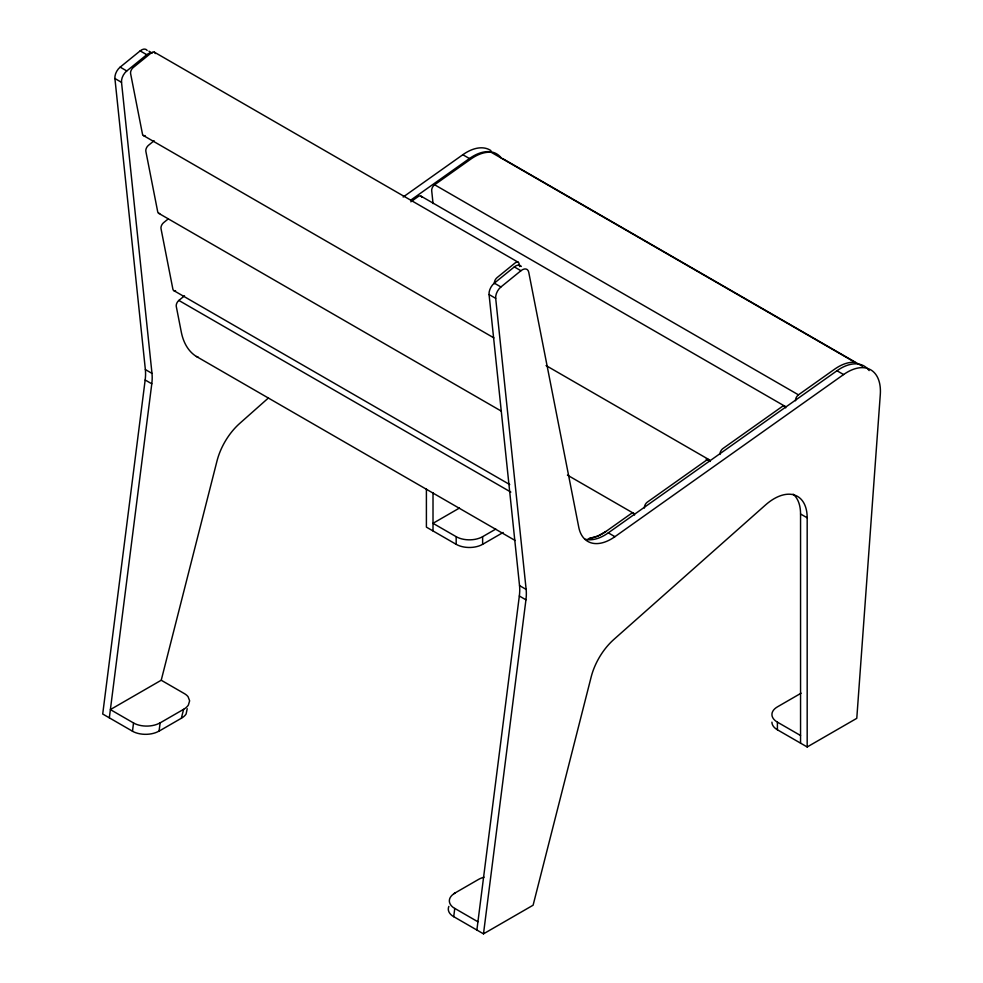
<?xml version="1.0" encoding="UTF-8"?>
<svg xmlns="http://www.w3.org/2000/svg" width="983" height="983" viewBox="0 0 983 983"><rect width="100%" height="100%" fill="white"/><g stroke="black" fill="none" stroke-linecap="round" stroke-linejoin="round"><path stroke-width="1.47" d="M268.433 397.955L239.705 423.427A46.779 27.008 -60 0 0 216.997 461.002L161.224 680.236L110.379 709.591L133.528 722.96L132.484 731.205L102.711 714.014L145.165 379.991A46.779 27.008 -60 0 0 145.361 369.571L114.913 78.517A9.351 5.407 -60 0 1 120.159 67.127L140.151 50.895A9.351 5.407 -60 0 1 147.167 50.44M132.435 731.229A18.824 10.874 0 0 0 159.049 731.069L160.155 722.861L183.612 709.321A20.741 11.968 0 0 0 188.367 705.069L189.633 700.83L188.097 696.75A17.805 10.285 0 0 0 184.374 693.605L161.224 680.236M109.334 717.836L151.787 383.8A46.779 27.008 -60 0 0 151.984 373.393L121.523 82.339A9.351 5.407 -60 0 1 126.782 70.948L146.774 54.716A9.351 5.407 -60 0 1 152.279 53.107M771.925 722.149A18.714 10.801 0 0 0 777.406 729.791L807.178 746.969L807.178 517.808A46.779 27.008 -60 0 0 765.536 504.955L613.871 639.442A46.779 27.008 -60 0 0 591.152 677.017L533.105 905.208L483.489 933.85L453.716 916.66L454.773 908.415L477.922 921.784M476.878 930.029L519.331 596.005A46.779 27.008 -60 0 0 519.528 585.598L489.067 294.531A9.351 5.407 -60 0 1 494.326 283.153L514.318 266.909A9.351 5.407 -60 0 1 521.334 266.467M483.489 933.85L525.942 599.827A46.779 27.008 -60 0 0 526.138 589.419L495.69 298.353A9.351 5.407 -60 0 1 500.937 286.962L520.929 270.73A9.351 5.407 -60 0 1 528.731 272.193L578.754 527.22A46.779 27.008 -60 0 0 614.916 536.681L843.586 374.56A46.779 27.008 -60 0 1 880.289 394.65L856.783 718.327L807.178 746.969M159.111 731.106L181.339 718.266L183.612 709.321M154.11 140.741L148.433 145.349A4.682 2.703 -60 0 0 145.853 151.333L157.722 211.849A4.682 2.703 -60 0 0 159.738 213.471M168.142 218.988L163.596 222.674A4.682 2.703 -60 0 0 161.015 228.658L172.885 289.174A4.682 2.703 -60 0 0 175.552 290.636M515.129 540.49L196.428 356.497A82.326 47.528 -60 0 1 181.277 331.971L176.276 306.426A4.682 2.703 -60 0 1 178.857 300.429L184.521 295.822M403.165 197.018L462.821 154.724A46.779 27.008 -60 0 1 490.947 150.632M411.017 199.954L469.432 158.546A46.779 27.008 -60 0 1 501.6 158.386M410.82 201.798L418.205 196.551A4.682 2.703 -60 0 1 421.744 197.19M433.048 203.555L431.697 190.677A4.682 2.703 -60 0 1 434.609 184.767L470.759 159.135A46.779 27.008 -60 0 1 491.23 152.316L855.075 362.383A46.779 27.008 -60 0 0 834.604 369.203L798.454 394.834A4.682 2.703 -60 0 0 795.542 400.745M587.109 540.134A4.682 2.703 -60 0 1 589.972 538.242L597.811 536.079L605.921 531.484L630.889 513.777A4.682 2.703 -60 0 1 634.551 515.031M585.106 539.2A46.779 27.008 -60 0 0 608.293 532.86L836.975 370.751A46.779 27.008 -60 0 1 869.144 370.591M459.43 508.064L433.011 523.312L456.173 536.681A18.714 10.801 0 0 0 482.628 536.681L495.788 529.087M426.401 488.944L426.401 527.134L456.173 544.324A18.714 10.801 0 0 0 482.628 544.324L503.161 532.467M453.716 893.744L478.389 879.502A20.741 11.968 0 0 1 484.054 877.18M801.084 693.199L777.406 706.875A18.714 10.801 0 0 0 777.406 722.149L777.406 729.791M502.596 158.546L862.46 366.303M462.821 154.724L469.432 158.546M836.975 370.751L843.586 374.56M434.609 184.767L798.454 394.834M421.129 196.219L784.975 406.286M154.343 52.16L518.188 262.228M148.961 51.19L150.62 52.148M140.151 50.895L146.774 54.716M514.318 266.909L520.929 270.73M120.159 67.127L126.782 70.948M494.326 283.153L500.937 286.962M114.913 78.517L121.523 82.339M489.067 294.531L495.69 298.353M546.057 365.565L709.382 459.872M706.15 459.147L710.131 461.445A4.682 2.703 -60 0 0 706.47 460.204L647.318 502.129A4.682 2.703 -60 0 0 644.406 508.039M793.158 494.179A46.779 27.008 -60 0 1 800.555 513.986L807.178 517.808M143.358 135.507L493.921 337.906M158.607 213.262L501.207 411.066M567.424 475.121L633.814 513.445M608.293 532.86L614.916 536.681M173.782 290.587L509.735 484.558M178.857 300.429L510.828 492.09M777.406 722.149L800.555 735.517M145.361 369.571L151.984 373.393M519.528 585.598L526.138 589.419M145.165 379.991L151.787 383.8M519.331 596.005L525.942 599.827M519.651 266.59L519.073 263.641A4.682 2.703 -60 0 0 515.178 262.903L497.029 277.648A4.682 2.703 -60 0 0 494.449 283.645M187.225 708.706L186.094 714.027A20.741 11.98 0 0 1 181.339 718.266M800.555 513.986L800.555 743.148M482.628 536.681L482.628 544.324M456.173 536.681L456.173 544.324M433.011 492.618L433.011 530.955M453.667 916.697A18.824 10.874 0 0 1 448.875 906.387M454.711 908.452A18.824 10.874 0 0 1 454.994 893.08M160.106 722.824A18.824 10.874 0 0 1 133.479 722.984M145.128 135.556A4.682 2.703 -60 0 1 142.474 134.093L130.604 73.578A4.682 2.703 -60 0 1 133.184 67.581L151.333 52.849A4.682 2.703 -60 0 1 155.228 53.574M197.829 356.682A4.682 2.703 -60 0 1 196.428 356.497M785.712 407.859A4.682 2.703 -60 0 0 782.05 406.618L722.898 448.555A4.682 2.703 -60 0 0 719.986 454.453M605.921 531.484A46.779 27.008 -60 0 1 589.972 538.242"/></g></svg>
